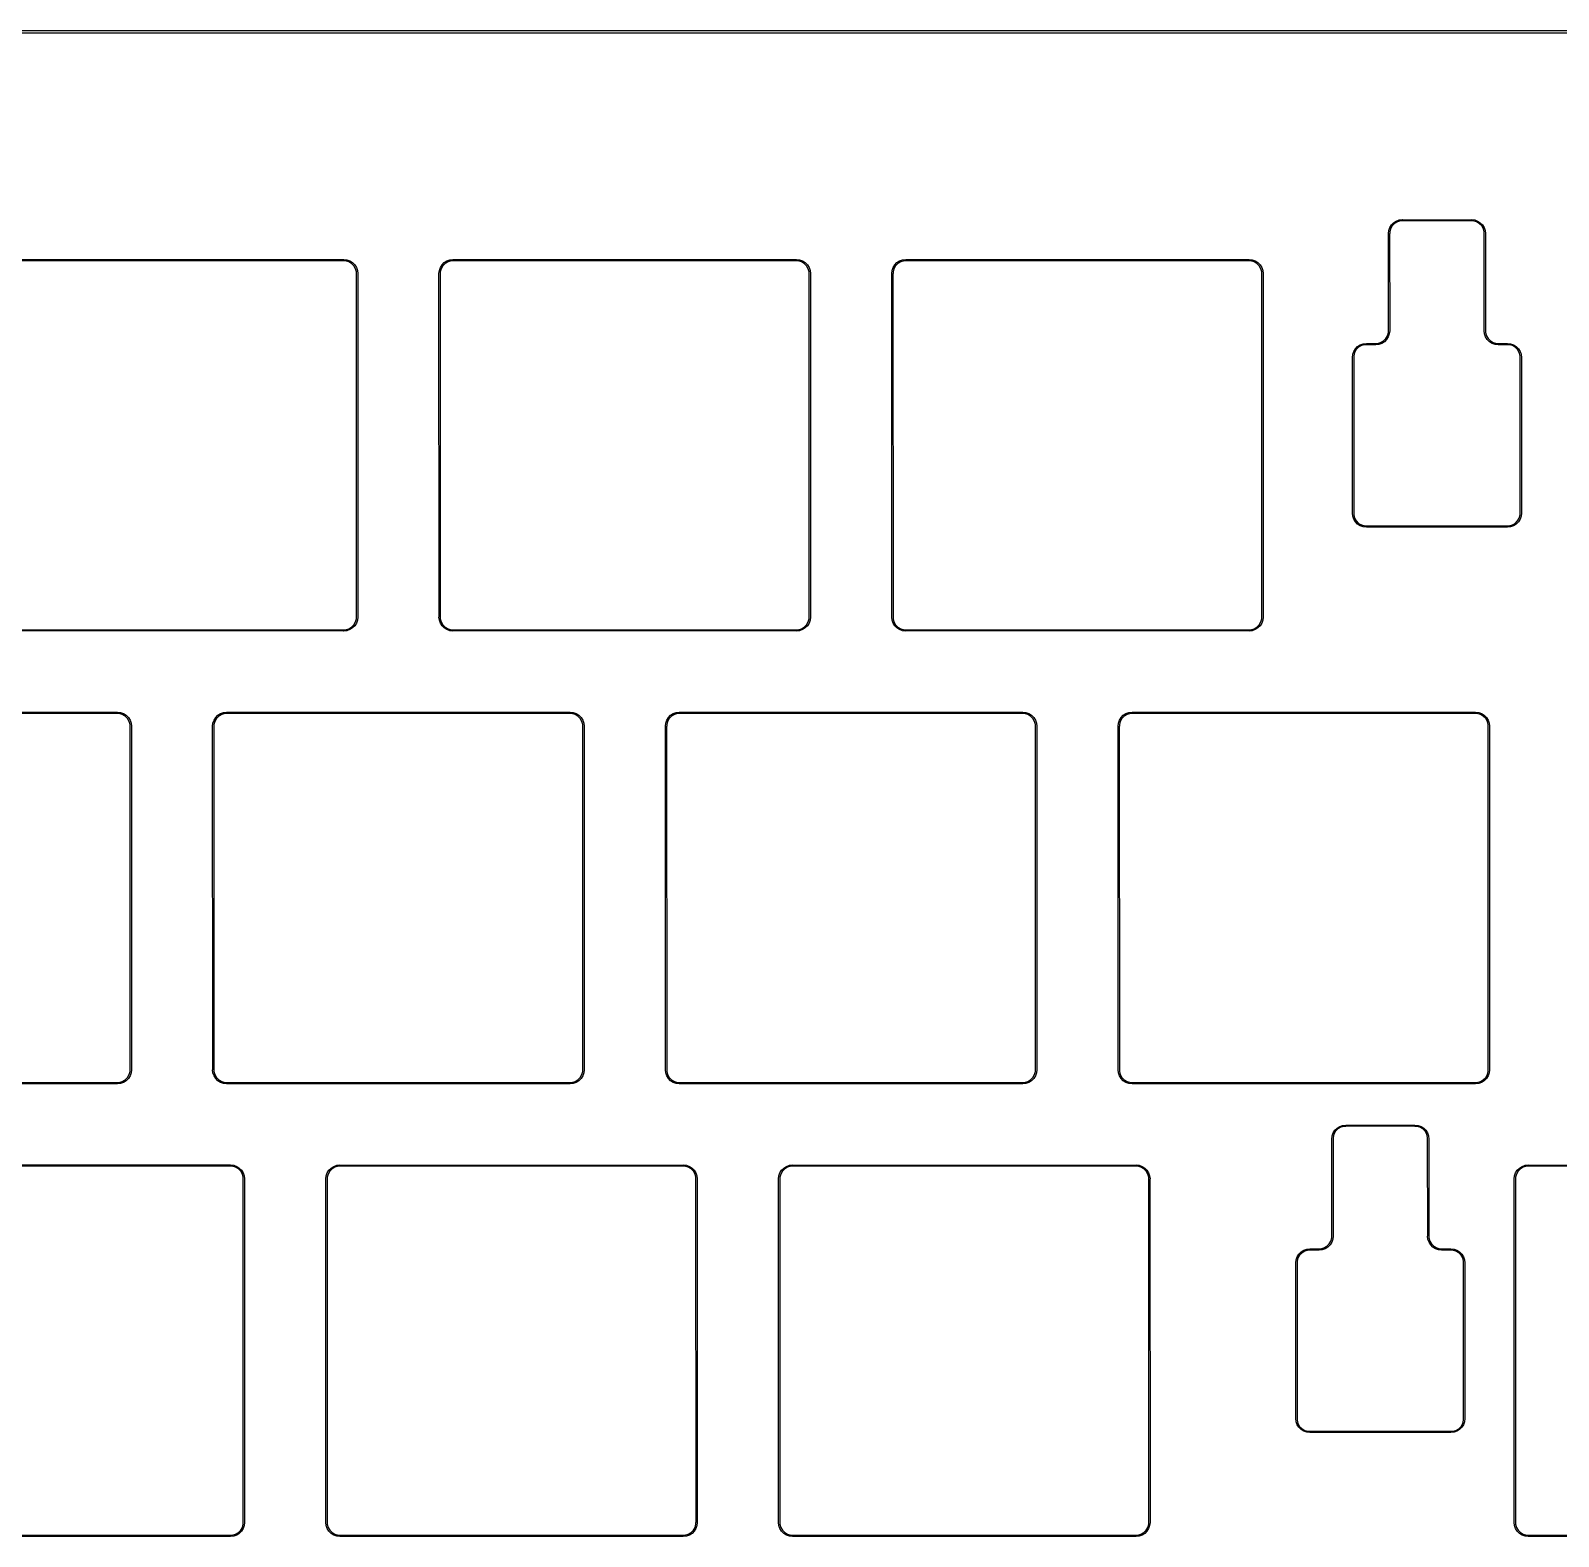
# Model space of a CAD drawing. Extents: x 458 to 823, y -223 to -121.
# Drawn here: x 684.2 to 741.6, y -180.5 to -123.9 of the extents above; entities that cross this region are included whole.
import ezdxf

# ---------------------------------------------------------------- set-up
doc = ezdxf.new("R2010")
doc.units = 0
doc.layers.add('BLACK', color=7, linetype='CONTINUOUS')

msp = doc.modelspace()

# ---------------------------------------------------------------- linework, layer by layer
at = {"layer": 'BLACK', "linetype": 'CONTINUOUS'}
for p, q in [((510.019131, -123.953805), (823, -123.95)), ((822.950001, -124.046194), (510.046196, -124.049999)), ((735.213163, -131.458177), (735.251991, -131.347211)), ((735.251991, -131.347211), (735.314538, -131.247668)), ((735.344905, -131.283343), (735.28237, -131.391657)), ((735.314538, -131.247668), (735.397668, -131.164538)), ((735.433343, -131.194905), (735.344905, -131.283343)), ((735.397668, -131.164538), (735.497211, -131.101991)), ((735.541657, -131.13237), (735.433343, -131.194905)), ((735.497211, -131.101991), (735.608177, -131.063163)), ((735.662465, -131.1), (735.541657, -131.13237)), ((735.608177, -131.063163), (735.725, -131.05)), ((735.725, -131.1), (735.662465, -131.1)), ((735.725, -131.05), (735.730821, -131.051891)), ((738.319178, -131.098108), (735.725, -131.1)), ((735.730821, -131.051891), (738.325, -131.05)), ((738.325, -131.1), (738.319178, -131.098108)), ((738.325, -131.05), (738.441823, -131.063163)), ((738.387535, -131.1), (738.325, -131.1)), ((738.508343, -131.13237), (738.387535, -131.1)), ((738.441823, -131.063163), (738.552789, -131.101991)), ((738.616657, -131.194905), (738.508343, -131.13237)), ((738.552789, -131.101991), (738.652332, -131.164538)), ((738.705095, -131.283343), (738.616657, -131.194905)), ((738.652332, -131.164538), (738.735462, -131.247668)), ((738.76763, -131.391657), (738.705095, -131.283343)), ((738.735462, -131.247668), (738.798009, -131.347211)), ((738.798009, -131.347211), (738.836837, -131.458177)), ((735.2, -131.575), (735.213163, -131.458177)), ((735.201894, -135.219168), (735.2, -131.575)), ((735.25, -131.575), (735.248105, -131.580831)), ((735.248105, -131.580831), (735.25, -135.225)), ((735.28237, -131.391657), (735.25, -131.512465)), ((735.25, -131.512465), (735.25, -131.575)), ((738.8, -131.512465), (738.76763, -131.391657)), ((738.8, -131.575), (738.8, -131.512465)), ((738.801894, -135.219168), (738.8, -131.575)), ((738.836837, -131.458177), (738.85, -131.575)), ((738.85, -131.575), (738.848105, -131.580831)), ((738.848105, -131.580831), (738.85, -135.225)), ((695.96915, -132.598099), (683.075, -132.6)), ((683.080849, -132.5519), (695.975, -132.55)), ((695.975, -132.6), (695.96915, -132.598099)), ((695.975, -132.55), (696.091823, -132.563163)), ((696.037535, -132.6), (695.975, -132.6)), ((696.158343, -132.63237), (696.037535, -132.6)), ((696.091823, -132.563163), (696.202789, -132.601991)), ((696.266657, -132.694905), (696.158343, -132.63237)), ((696.202789, -132.601991), (696.302332, -132.664538)), ((696.355095, -132.783343), (696.266657, -132.694905)), ((696.302332, -132.664538), (696.385462, -132.747668)), ((696.41763, -132.891657), (696.355095, -132.783343)), ((696.385462, -132.747668), (696.448009, -132.847211)), ((696.45, -133.012465), (696.41763, -132.891657)), ((696.448009, -132.847211), (696.486837, -132.958177)), ((696.45, -133.075), (696.45, -133.012465)), ((696.4519, -145.96915), (696.45, -133.075)), ((696.486837, -132.958177), (696.5, -133.075)), ((696.5, -133.075), (696.498099, -133.080849)), ((696.498099, -133.080849), (696.5, -145.975)), ((699.55, -133.075), (699.563163, -132.958177)), ((699.5519, -145.96915), (699.55, -133.075)), ((699.563163, -132.958177), (699.601991, -132.847211)), ((699.6, -133.075), (699.598099, -133.080849)), ((699.598099, -133.080849), (699.6, -145.975)), ((699.63237, -132.891657), (699.6, -133.012465)), ((699.6, -133.012465), (699.6, -133.075)), ((699.601991, -132.847211), (699.664538, -132.747668)), ((699.694905, -132.783343), (699.63237, -132.891657)), ((699.664538, -132.747668), (699.747668, -132.664538)), ((699.783343, -132.694905), (699.694905, -132.783343)), ((699.747668, -132.664538), (699.847211, -132.601991)), ((699.891657, -132.63237), (699.783343, -132.694905)), ((699.847211, -132.601991), (699.958177, -132.563163)), ((700.012465, -132.6), (699.891657, -132.63237)), ((699.958177, -132.563163), (700.075, -132.55)), ((700.075, -132.6), (700.012465, -132.6)), ((700.075, -132.55), (700.080849, -132.5519)), ((712.96915, -132.598099), (700.075, -132.6)), ((700.080849, -132.5519), (712.975, -132.55)), ((712.975, -132.6), (712.96915, -132.598099)), ((712.975, -132.55), (713.091823, -132.563163)), ((713.037535, -132.6), (712.975, -132.6)), ((713.158343, -132.63237), (713.037535, -132.6)), ((713.091823, -132.563163), (713.202789, -132.601991)), ((713.266657, -132.694905), (713.158343, -132.63237)), ((713.202789, -132.601991), (713.302332, -132.664538)), ((713.355095, -132.783343), (713.266657, -132.694905)), ((713.302332, -132.664538), (713.385462, -132.747668)), ((713.41763, -132.891657), (713.355095, -132.783343)), ((713.385462, -132.747668), (713.448009, -132.847211)), ((713.45, -133.012465), (713.41763, -132.891657)), ((713.448009, -132.847211), (713.486837, -132.958177)), ((713.45, -133.075), (713.45, -133.012465)), ((713.4519, -145.96915), (713.45, -133.075)), ((713.486837, -132.958177), (713.5, -133.075)), ((713.5, -133.075), (713.498099, -133.080849)), ((713.498099, -133.080849), (713.5, -145.975)), ((716.55, -133.075), (716.563163, -132.958177)), ((716.5519, -145.96915), (716.55, -133.075)), ((716.563163, -132.958177), (716.601991, -132.847211)), ((716.6, -133.075), (716.598099, -133.080849)), ((716.598099, -133.080849), (716.6, -145.975)), ((716.63237, -132.891657), (716.6, -133.012465)), ((716.6, -133.012465), (716.6, -133.075)), ((716.601991, -132.847211), (716.664538, -132.747668)), ((716.694905, -132.783343), (716.63237, -132.891657)), ((716.664538, -132.747668), (716.747668, -132.664538)), ((716.783343, -132.694905), (716.694905, -132.783343)), ((716.747668, -132.664538), (716.847211, -132.601991)), ((716.891657, -132.63237), (716.783343, -132.694905)), ((716.847211, -132.601991), (716.958177, -132.563163)), ((717.012465, -132.6), (716.891657, -132.63237)), ((716.958177, -132.563163), (717.075, -132.55)), ((717.075, -132.6), (717.012465, -132.6)), ((717.075, -132.55), (717.080849, -132.5519)), ((729.96915, -132.598099), (717.075, -132.6)), ((717.080849, -132.5519), (729.975, -132.55)), ((729.975, -132.6), (729.96915, -132.598099)), ((729.975, -132.55), (730.091823, -132.563163)), ((730.037535, -132.6), (729.975, -132.6)), ((730.158343, -132.63237), (730.037535, -132.6)), ((730.091823, -132.563163), (730.202789, -132.601991)), ((730.266657, -132.694905), (730.158343, -132.63237)), ((730.202789, -132.601991), (730.302332, -132.664538)), ((730.355095, -132.783343), (730.266657, -132.694905)), ((730.302332, -132.664538), (730.385462, -132.747668)), ((730.41763, -132.891657), (730.355095, -132.783343)), ((730.385462, -132.747668), (730.448009, -132.847211)), ((730.45, -133.012465), (730.41763, -132.891657)), ((730.448009, -132.847211), (730.486837, -132.958177)), ((730.45, -133.075), (730.45, -133.012465)), ((730.4519, -145.96915), (730.45, -133.075)), ((730.486837, -132.958177), (730.5, -133.075)), ((730.5, -133.075), (730.498099, -133.080849)), ((730.498099, -133.080849), (730.5, -145.975)), ((735.16763, -135.408343), (735.2, -135.287535)), ((735.236837, -135.341823), (735.198009, -135.452789)), ((735.2, -135.225), (735.201894, -135.219168)), ((735.2, -135.287535), (735.2, -135.225)), ((735.25, -135.225), (735.236837, -135.341823)), ((738.8, -135.225), (738.801894, -135.219168)), ((738.813163, -135.341823), (738.8, -135.225)), ((738.851991, -135.452789), (738.813163, -135.341823)), ((738.85, -135.225), (738.85, -135.287535)), ((738.85, -135.287535), (738.88237, -135.408343)), ((733.901991, -135.997211), (733.964538, -135.897668)), ((733.994905, -135.933343), (733.93237, -136.041657)), ((733.964538, -135.897668), (734.047668, -135.814538)), ((734.083343, -135.844905), (733.994905, -135.933343)), ((734.047668, -135.814538), (734.147211, -135.751991)), ((734.191657, -135.78237), (734.083343, -135.844905)), ((734.147211, -135.751991), (734.258177, -135.713163)), ((734.312465, -135.75), (734.191657, -135.78237)), ((734.258177, -135.713163), (734.375, -135.7)), ((734.375, -135.75), (734.312465, -135.75)), ((734.375, -135.7), (734.380609, -135.701822)), ((734.71939, -135.748177), (734.375, -135.75)), ((734.380609, -135.701822), (734.725, -135.7)), ((734.725, -135.75), (734.71939, -135.748177)), ((734.725, -135.7), (734.787535, -135.7)), ((734.841823, -135.736837), (734.725, -135.75)), ((734.787535, -135.7), (734.908343, -135.66763)), ((734.952789, -135.698009), (734.841823, -135.736837)), ((734.908343, -135.66763), (735.016657, -135.605095)), ((735.052332, -135.635462), (734.952789, -135.698009)), ((735.016657, -135.605095), (735.105095, -135.516657)), ((735.135462, -135.552332), (735.052332, -135.635462)), ((735.105095, -135.516657), (735.16763, -135.408343)), ((735.198009, -135.452789), (735.135462, -135.552332)), ((738.914538, -135.552332), (738.851991, -135.452789)), ((738.88237, -135.408343), (738.944905, -135.516657)), ((738.997668, -135.635462), (738.914538, -135.552332)), ((738.944905, -135.516657), (739.033343, -135.605095)), ((739.097211, -135.698009), (738.997668, -135.635462)), ((739.033343, -135.605095), (739.141657, -135.66763)), ((739.208177, -135.736837), (739.097211, -135.698009)), ((739.141657, -135.66763), (739.262465, -135.7)), ((739.325, -135.75), (739.208177, -135.736837)), ((739.262465, -135.7), (739.325, -135.7)), ((739.325, -135.7), (739.330609, -135.701822)), ((739.66939, -135.748177), (739.325, -135.75)), ((739.330609, -135.701822), (739.675, -135.7)), ((739.675, -135.75), (739.66939, -135.748177)), ((739.675, -135.7), (739.791823, -135.713163)), ((739.737535, -135.75), (739.675, -135.75)), ((739.858343, -135.78237), (739.737535, -135.75)), ((739.791823, -135.713163), (739.902789, -135.751991)), ((739.966657, -135.844905), (739.858343, -135.78237)), ((739.902789, -135.751991), (740.002332, -135.814538)), ((740.055095, -135.933343), (739.966657, -135.844905)), ((740.002332, -135.814538), (740.085462, -135.897668)), ((740.11763, -136.041657), (740.055095, -135.933343)), ((740.085462, -135.897668), (740.148009, -135.997211)), ((733.85, -136.225), (733.863163, -136.108177)), ((733.851897, -142.069158), (733.85, -136.225)), ((733.863163, -136.108177), (733.901991, -135.997211)), ((733.9, -136.225), (733.898102, -136.230841)), ((733.898102, -136.230841), (733.9, -142.075)), ((733.93237, -136.041657), (733.9, -136.162465)), ((733.9, -136.162465), (733.9, -136.225)), ((740.15, -136.162465), (740.11763, -136.041657)), ((740.148009, -135.997211), (740.186837, -136.108177)), ((740.15, -136.225), (740.15, -136.162465)), ((740.151897, -142.069158), (740.15, -136.225)), ((740.186837, -136.108177), (740.2, -136.225)), ((740.2, -136.225), (740.198102, -136.230841)), ((740.198102, -136.230841), (740.2, -142.075)), ((733.85, -142.075), (733.851897, -142.069158)), ((733.863163, -142.191823), (733.85, -142.075)), ((733.901991, -142.302789), (733.863163, -142.191823)), ((733.9, -142.075), (733.9, -142.137535)), ((733.9, -142.137535), (733.93237, -142.258343)), ((733.93237, -142.258343), (733.994905, -142.366657)), ((740.055095, -142.366657), (740.11763, -142.258343)), ((740.11763, -142.258343), (740.15, -142.137535)), ((740.186837, -142.191823), (740.148009, -142.302789)), ((740.15, -142.075), (740.151897, -142.069158)), ((740.15, -142.137535), (740.15, -142.075)), ((740.2, -142.075), (740.186837, -142.191823)), ((733.964538, -142.402332), (733.901991, -142.302789)), ((734.047668, -142.485462), (733.964538, -142.402332)), ((733.994905, -142.366657), (734.083343, -142.455095)), ((734.147211, -142.548009), (734.047668, -142.485462)), ((734.083343, -142.455095), (734.191657, -142.51763)), ((734.258177, -142.586837), (734.147211, -142.548009)), ((734.191657, -142.51763), (734.312465, -142.55)), ((734.375, -142.6), (734.258177, -142.586837)), ((734.312465, -142.55), (734.375, -142.55)), ((734.375, -142.55), (734.380839, -142.551897)), ((739.66916, -142.598102), (734.375, -142.6)), ((734.380839, -142.551897), (739.675, -142.55)), ((739.675, -142.6), (739.66916, -142.598102)), ((739.675, -142.55), (739.737535, -142.55)), ((739.791823, -142.586837), (739.675, -142.6)), ((739.737535, -142.55), (739.858343, -142.51763)), ((739.902789, -142.548009), (739.791823, -142.586837)), ((739.858343, -142.51763), (739.966657, -142.455095)), ((740.002332, -142.485462), (739.902789, -142.548009)), ((739.966657, -142.455095), (740.055095, -142.366657)), ((740.085462, -142.402332), (740.002332, -142.485462)), ((740.148009, -142.302789), (740.085462, -142.402332)), ((696.266657, -146.355095), (696.355095, -146.266657)), ((696.385462, -146.302332), (696.302332, -146.385462)), ((696.355095, -146.266657), (696.41763, -146.158343)), ((696.448009, -146.202789), (696.385462, -146.302332)), ((696.41763, -146.158343), (696.45, -146.037535)), ((696.486837, -146.091823), (696.448009, -146.202789)), ((696.45, -145.975), (696.4519, -145.96915)), ((696.45, -146.037535), (696.45, -145.975)), ((696.5, -145.975), (696.486837, -146.091823)), ((699.55, -145.975), (699.5519, -145.96915)), ((699.563163, -146.091823), (699.55, -145.975)), ((699.601991, -146.202789), (699.563163, -146.091823)), ((699.6, -145.975), (699.6, -146.037535)), ((699.6, -146.037535), (699.63237, -146.158343)), ((699.664538, -146.302332), (699.601991, -146.202789)), ((699.63237, -146.158343), (699.694905, -146.266657)), ((699.747668, -146.385462), (699.664538, -146.302332)), ((699.694905, -146.266657), (699.783343, -146.355095)), ((713.266657, -146.355095), (713.355095, -146.266657)), ((713.385462, -146.302332), (713.302332, -146.385462)), ((713.355095, -146.266657), (713.41763, -146.158343)), ((713.448009, -146.202789), (713.385462, -146.302332)), ((713.41763, -146.158343), (713.45, -146.037535)), ((713.486837, -146.091823), (713.448009, -146.202789)), ((713.45, -145.975), (713.4519, -145.96915)), ((713.45, -146.037535), (713.45, -145.975)), ((713.5, -145.975), (713.486837, -146.091823)), ((716.55, -145.975), (716.5519, -145.96915)), ((716.563163, -146.091823), (716.55, -145.975)), ((716.601991, -146.202789), (716.563163, -146.091823)), ((716.6, -145.975), (716.6, -146.037535)), ((716.6, -146.037535), (716.63237, -146.158343)), ((716.664538, -146.302332), (716.601991, -146.202789)), ((716.63237, -146.158343), (716.694905, -146.266657)), ((716.747668, -146.385462), (716.664538, -146.302332)), ((716.694905, -146.266657), (716.783343, -146.355095)), ((730.266657, -146.355095), (730.355095, -146.266657)), ((730.385462, -146.302332), (730.302332, -146.385462)), ((730.355095, -146.266657), (730.41763, -146.158343)), ((730.448009, -146.202789), (730.385462, -146.302332)), ((730.41763, -146.158343), (730.45, -146.037535)), ((730.486837, -146.091823), (730.448009, -146.202789)), ((730.45, -145.975), (730.4519, -145.96915)), ((730.45, -146.037535), (730.45, -145.975)), ((730.5, -145.975), (730.486837, -146.091823)), ((695.96915, -146.498099), (683.075, -146.5)), ((683.080849, -146.4519), (695.975, -146.45)), ((695.975, -146.5), (695.96915, -146.498099)), ((695.975, -146.45), (696.037535, -146.45)), ((696.091823, -146.486837), (695.975, -146.5)), ((696.037535, -146.45), (696.158343, -146.41763)), ((696.202789, -146.448009), (696.091823, -146.486837)), ((696.158343, -146.41763), (696.266657, -146.355095)), ((696.302332, -146.385462), (696.202789, -146.448009)), ((699.847211, -146.448009), (699.747668, -146.385462)), ((699.783343, -146.355095), (699.891657, -146.41763)), ((699.958177, -146.486837), (699.847211, -146.448009)), ((699.891657, -146.41763), (700.012465, -146.45)), ((700.075, -146.5), (699.958177, -146.486837)), ((700.012465, -146.45), (700.075, -146.45)), ((700.075, -146.45), (700.080849, -146.4519)), ((712.96915, -146.498099), (700.075, -146.5)), ((700.080849, -146.4519), (712.975, -146.45)), ((712.975, -146.5), (712.96915, -146.498099)), ((712.975, -146.45), (713.037535, -146.45)), ((713.091823, -146.486837), (712.975, -146.5)), ((713.037535, -146.45), (713.158343, -146.41763)), ((713.202789, -146.448009), (713.091823, -146.486837)), ((713.158343, -146.41763), (713.266657, -146.355095)), ((713.302332, -146.385462), (713.202789, -146.448009)), ((716.847211, -146.448009), (716.747668, -146.385462)), ((716.783343, -146.355095), (716.891657, -146.41763)), ((716.958177, -146.486837), (716.847211, -146.448009)), ((716.891657, -146.41763), (717.012465, -146.45)), ((717.075, -146.5), (716.958177, -146.486837)), ((717.012465, -146.45), (717.075, -146.45)), ((717.075, -146.45), (717.080849, -146.4519)), ((729.96915, -146.498099), (717.075, -146.5)), ((717.080849, -146.4519), (729.975, -146.45)), ((729.975, -146.5), (729.96915, -146.498099)), ((729.975, -146.45), (730.037535, -146.45)), ((730.091823, -146.486837), (729.975, -146.5)), ((730.037535, -146.45), (730.158343, -146.41763)), ((730.202789, -146.448009), (730.091823, -146.486837)), ((730.158343, -146.41763), (730.266657, -146.355095)), ((730.302332, -146.385462), (730.202789, -146.448009)), ((687.46915, -149.598099), (674.575, -149.6)), ((674.580849, -149.5519), (687.475, -149.55)), ((687.475, -149.6), (687.46915, -149.598099)), ((687.475, -149.55), (687.591823, -149.563163)), ((687.537535, -149.6), (687.475, -149.6)), ((687.658343, -149.63237), (687.537535, -149.6)), ((687.591823, -149.563163), (687.702789, -149.601991)), ((687.766657, -149.694905), (687.658343, -149.63237)), ((687.702789, -149.601991), (687.802332, -149.664538)), ((687.855095, -149.783343), (687.766657, -149.694905)), ((687.802332, -149.664538), (687.885462, -149.747668)), ((687.885462, -149.747668), (687.948009, -149.847211)), ((691.101991, -149.847211), (691.164538, -149.747668)), ((691.164538, -149.747668), (691.247668, -149.664538)), ((691.283343, -149.694905), (691.194905, -149.783343)), ((691.247668, -149.664538), (691.347211, -149.601991)), ((691.391657, -149.63237), (691.283343, -149.694905)), ((691.347211, -149.601991), (691.458177, -149.563163)), ((691.512465, -149.6), (691.391657, -149.63237)), ((691.458177, -149.563163), (691.575, -149.55)), ((691.575, -149.6), (691.512465, -149.6)), ((691.575, -149.55), (691.580849, -149.5519)), ((704.46915, -149.598099), (691.575, -149.6)), ((691.580849, -149.5519), (704.475, -149.55)), ((704.475, -149.6), (704.46915, -149.598099)), ((704.475, -149.55), (704.591823, -149.563163)), ((704.537535, -149.6), (704.475, -149.6)), ((704.658343, -149.63237), (704.537535, -149.6)), ((704.591823, -149.563163), (704.702789, -149.601991)), ((704.766657, -149.694905), (704.658343, -149.63237)), ((704.702789, -149.601991), (704.802332, -149.664538)), ((704.855095, -149.783343), (704.766657, -149.694905)), ((704.802332, -149.664538), (704.885462, -149.747668)), ((704.885462, -149.747668), (704.948009, -149.847211)), ((708.101991, -149.847211), (708.164538, -149.747668)), ((708.164538, -149.747668), (708.247668, -149.664538)), ((708.283343, -149.694905), (708.194905, -149.783343)), ((708.247668, -149.664538), (708.347211, -149.601991)), ((708.391657, -149.63237), (708.283343, -149.694905)), ((708.347211, -149.601991), (708.458177, -149.563163)), ((708.512465, -149.6), (708.391657, -149.63237)), ((708.458177, -149.563163), (708.575, -149.55)), ((708.575, -149.6), (708.512465, -149.6)), ((708.575, -149.55), (708.580849, -149.5519)), ((721.46915, -149.598099), (708.575, -149.6)), ((708.580849, -149.5519), (721.475, -149.55)), ((721.475, -149.6), (721.46915, -149.598099)), ((721.475, -149.55), (721.591823, -149.563163)), ((721.537535, -149.6), (721.475, -149.6)), ((721.658343, -149.63237), (721.537535, -149.6)), ((721.591823, -149.563163), (721.702789, -149.601991)), ((721.766657, -149.694905), (721.658343, -149.63237)), ((721.702789, -149.601991), (721.802332, -149.664538)), ((721.855095, -149.783343), (721.766657, -149.694905)), ((721.802332, -149.664538), (721.885462, -149.747668)), ((721.885462, -149.747668), (721.948009, -149.847211)), ((725.101991, -149.847211), (725.164538, -149.747668)), ((725.164538, -149.747668), (725.247668, -149.664538)), ((725.283343, -149.694905), (725.194905, -149.783343)), ((725.247668, -149.664538), (725.347211, -149.601991)), ((725.391657, -149.63237), (725.283343, -149.694905)), ((725.347211, -149.601991), (725.458177, -149.563163)), ((725.512465, -149.6), (725.391657, -149.63237)), ((725.458177, -149.563163), (725.575, -149.55)), ((725.575, -149.6), (725.512465, -149.6)), ((725.575, -149.55), (725.580849, -149.5519)), ((738.46915, -149.598099), (725.575, -149.6)), ((725.580849, -149.5519), (738.475, -149.55)), ((738.475, -149.6), (738.46915, -149.598099)), ((738.475, -149.55), (738.591823, -149.563163)), ((738.537535, -149.6), (738.475, -149.6)), ((738.658343, -149.63237), (738.537535, -149.6)), ((738.591823, -149.563163), (738.702789, -149.601991)), ((738.766657, -149.694905), (738.658343, -149.63237)), ((738.702789, -149.601991), (738.802332, -149.664538)), ((738.855095, -149.783343), (738.766657, -149.694905)), ((738.802332, -149.664538), (738.885462, -149.747668)), ((738.885462, -149.747668), (738.948009, -149.847211)), ((687.91763, -149.891657), (687.855095, -149.783343)), ((687.95, -150.012465), (687.91763, -149.891657)), ((687.948009, -149.847211), (687.986837, -149.958177)), ((687.95, -150.075), (687.95, -150.012465)), ((687.9519, -162.96915), (687.95, -150.075)), ((687.986837, -149.958177), (688, -150.075)), ((688, -150.075), (687.998099, -150.080849)), ((687.998099, -150.080849), (688, -162.975)), ((691.05, -150.075), (691.063163, -149.958177)), ((691.0519, -162.96915), (691.05, -150.075)), ((691.063163, -149.958177), (691.101991, -149.847211)), ((691.1, -150.075), (691.098099, -150.080849)), ((691.098099, -150.080849), (691.1, -162.975)), ((691.13237, -149.891657), (691.1, -150.012465)), ((691.1, -150.012465), (691.1, -150.075)), ((691.194905, -149.783343), (691.13237, -149.891657)), ((704.91763, -149.891657), (704.855095, -149.783343)), ((704.95, -150.012465), (704.91763, -149.891657)), ((704.948009, -149.847211), (704.986837, -149.958177)), ((704.95, -150.075), (704.95, -150.012465)), ((704.9519, -162.96915), (704.95, -150.075)), ((704.986837, -149.958177), (705, -150.075)), ((705, -150.075), (704.998099, -150.080849)), ((704.998099, -150.080849), (705, -162.975)), ((708.05, -150.075), (708.063163, -149.958177)), ((708.0519, -162.96915), (708.05, -150.075)), ((708.063163, -149.958177), (708.101991, -149.847211)), ((708.1, -150.075), (708.098099, -150.080849)), ((708.098099, -150.080849), (708.1, -162.975)), ((708.13237, -149.891657), (708.1, -150.012465)), ((708.1, -150.012465), (708.1, -150.075)), ((708.194905, -149.783343), (708.13237, -149.891657)), ((721.91763, -149.891657), (721.855095, -149.783343)), ((721.95, -150.012465), (721.91763, -149.891657)), ((721.948009, -149.847211), (721.986837, -149.958177)), ((721.95, -150.075), (721.95, -150.012465)), ((721.9519, -162.96915), (721.95, -150.075)), ((721.986837, -149.958177), (722, -150.075)), ((722, -150.075), (721.998099, -150.080849)), ((721.998099, -150.080849), (722, -162.975)), ((725.05, -150.075), (725.063163, -149.958177)), ((725.0519, -162.96915), (725.05, -150.075)), ((725.063163, -149.958177), (725.101991, -149.847211)), ((725.1, -150.075), (725.098099, -150.080849)), ((725.098099, -150.080849), (725.1, -162.975)), ((725.13237, -149.891657), (725.1, -150.012465)), ((725.1, -150.012465), (725.1, -150.075)), ((725.194905, -149.783343), (725.13237, -149.891657)), ((738.91763, -149.891657), (738.855095, -149.783343)), ((738.95, -150.012465), (738.91763, -149.891657)), ((738.948009, -149.847211), (738.986837, -149.958177)), ((738.95, -150.075), (738.95, -150.012465)), ((738.9519, -162.96915), (738.95, -150.075)), ((738.986837, -149.958177), (739, -150.075)), ((739, -150.075), (738.998099, -150.080849)), ((738.998099, -150.080849), (739, -162.975)), ((687.46915, -163.498099), (674.575, -163.5)), ((674.580849, -163.4519), (687.475, -163.45)), ((687.475, -163.5), (687.46915, -163.498099)), ((687.475, -163.45), (687.537535, -163.45)), ((687.591823, -163.486837), (687.475, -163.5)), ((687.537535, -163.45), (687.658343, -163.41763)), ((687.702789, -163.448009), (687.591823, -163.486837)), ((687.658343, -163.41763), (687.766657, -163.355095)), ((687.802332, -163.385462), (687.702789, -163.448009)), ((687.766657, -163.355095), (687.855095, -163.266657)), ((687.885462, -163.302332), (687.802332, -163.385462)), ((687.855095, -163.266657), (687.91763, -163.158343)), ((687.948009, -163.202789), (687.885462, -163.302332)), ((687.91763, -163.158343), (687.95, -163.037535)), ((687.986837, -163.091823), (687.948009, -163.202789)), ((687.95, -162.975), (687.9519, -162.96915)), ((687.95, -163.037535), (687.95, -162.975)), ((688, -162.975), (687.986837, -163.091823)), ((691.05, -162.975), (691.0519, -162.96915)), ((691.063163, -163.091823), (691.05, -162.975)), ((691.101991, -163.202789), (691.063163, -163.091823)), ((691.1, -162.975), (691.1, -163.037535)), ((691.1, -163.037535), (691.13237, -163.158343)), ((691.164538, -163.302332), (691.101991, -163.202789)), ((691.13237, -163.158343), (691.194905, -163.266657)), ((691.247668, -163.385462), (691.164538, -163.302332)), ((691.194905, -163.266657), (691.283343, -163.355095)), ((691.347211, -163.448009), (691.247668, -163.385462)), ((691.283343, -163.355095), (691.391657, -163.41763)), ((691.458177, -163.486837), (691.347211, -163.448009)), ((691.391657, -163.41763), (691.512465, -163.45)), ((691.575, -163.5), (691.458177, -163.486837)), ((691.512465, -163.45), (691.575, -163.45)), ((691.575, -163.45), (691.580849, -163.4519)), ((704.46915, -163.498099), (691.575, -163.5)), ((691.580849, -163.4519), (704.475, -163.45)), ((704.475, -163.5), (704.46915, -163.498099)), ((704.475, -163.45), (704.537535, -163.45)), ((704.591823, -163.486837), (704.475, -163.5)), ((704.537535, -163.45), (704.658343, -163.41763)), ((704.702789, -163.448009), (704.591823, -163.486837)), ((704.658343, -163.41763), (704.766657, -163.355095)), ((704.802332, -163.385462), (704.702789, -163.448009)), ((704.766657, -163.355095), (704.855095, -163.266657)), ((704.885462, -163.302332), (704.802332, -163.385462)), ((704.855095, -163.266657), (704.91763, -163.158343)), ((704.948009, -163.202789), (704.885462, -163.302332)), ((704.91763, -163.158343), (704.95, -163.037535)), ((704.986837, -163.091823), (704.948009, -163.202789)), ((704.95, -162.975), (704.9519, -162.96915)), ((704.95, -163.037535), (704.95, -162.975)), ((705, -162.975), (704.986837, -163.091823)), ((708.05, -162.975), (708.0519, -162.96915)), ((708.063163, -163.091823), (708.05, -162.975)), ((708.101991, -163.202789), (708.063163, -163.091823)), ((708.1, -162.975), (708.1, -163.037535)), ((708.1, -163.037535), (708.13237, -163.158343)), ((708.164538, -163.302332), (708.101991, -163.202789)), ((708.13237, -163.158343), (708.194905, -163.266657)), ((708.247668, -163.385462), (708.164538, -163.302332)), ((708.194905, -163.266657), (708.283343, -163.355095)), ((708.347211, -163.448009), (708.247668, -163.385462)), ((708.283343, -163.355095), (708.391657, -163.41763)), ((708.458177, -163.486837), (708.347211, -163.448009)), ((708.391657, -163.41763), (708.512465, -163.45)), ((708.575, -163.5), (708.458177, -163.486837)), ((708.512465, -163.45), (708.575, -163.45)), ((708.575, -163.45), (708.580849, -163.4519)), ((721.46915, -163.498099), (708.575, -163.5)), ((708.580849, -163.4519), (721.475, -163.45)), ((721.475, -163.5), (721.46915, -163.498099)), ((721.475, -163.45), (721.537535, -163.45)), ((721.591823, -163.486837), (721.475, -163.5)), ((721.537535, -163.45), (721.658343, -163.41763)), ((721.702789, -163.448009), (721.591823, -163.486837)), ((721.658343, -163.41763), (721.766657, -163.355095)), ((721.802332, -163.385462), (721.702789, -163.448009)), ((721.766657, -163.355095), (721.855095, -163.266657)), ((721.885462, -163.302332), (721.802332, -163.385462)), ((721.855095, -163.266657), (721.91763, -163.158343)), ((721.948009, -163.202789), (721.885462, -163.302332)), ((721.91763, -163.158343), (721.95, -163.037535)), ((721.986837, -163.091823), (721.948009, -163.202789)), ((721.95, -162.975), (721.9519, -162.96915)), ((721.95, -163.037535), (721.95, -162.975)), ((722, -162.975), (721.986837, -163.091823)), ((725.05, -162.975), (725.0519, -162.96915)), ((725.063163, -163.091823), (725.05, -162.975)), ((725.101991, -163.202789), (725.063163, -163.091823)), ((725.1, -162.975), (725.1, -163.037535)), ((725.1, -163.037535), (725.13237, -163.158343)), ((725.164538, -163.302332), (725.101991, -163.202789)), ((725.13237, -163.158343), (725.194905, -163.266657)), ((725.247668, -163.385462), (725.164538, -163.302332)), ((725.194905, -163.266657), (725.283343, -163.355095)), ((725.347211, -163.448009), (725.247668, -163.385462)), ((725.283343, -163.355095), (725.391657, -163.41763)), ((725.458177, -163.486837), (725.347211, -163.448009)), ((725.391657, -163.41763), (725.512465, -163.45)), ((725.575, -163.5), (725.458177, -163.486837)), ((725.512465, -163.45), (725.575, -163.45)), ((725.575, -163.45), (725.580849, -163.4519)), ((738.46915, -163.498099), (725.575, -163.5)), ((725.580849, -163.4519), (738.475, -163.45)), ((738.475, -163.5), (738.46915, -163.498099)), ((738.475, -163.45), (738.537535, -163.45)), ((738.591823, -163.486837), (738.475, -163.5)), ((738.537535, -163.45), (738.658343, -163.41763)), ((738.702789, -163.448009), (738.591823, -163.486837)), ((738.658343, -163.41763), (738.766657, -163.355095)), ((738.802332, -163.385462), (738.702789, -163.448009)), ((738.766657, -163.355095), (738.855095, -163.266657)), ((738.885462, -163.302332), (738.802332, -163.385462)), ((738.855095, -163.266657), (738.91763, -163.158343)), ((738.948009, -163.202789), (738.885462, -163.302332)), ((738.91763, -163.158343), (738.95, -163.037535)), ((738.986837, -163.091823), (738.948009, -163.202789)), ((738.95, -162.975), (738.9519, -162.96915)), ((738.95, -163.037535), (738.95, -162.975)), ((739, -162.975), (738.986837, -163.091823)), ((733.189538, -165.247668), (733.272668, -165.164538)), ((733.308343, -165.194905), (733.219905, -165.283343)), ((733.272668, -165.164538), (733.372211, -165.101991)), ((733.416657, -165.13237), (733.308343, -165.194905)), ((733.372211, -165.101991), (733.483177, -165.063163)), ((733.537465, -165.1), (733.416657, -165.13237)), ((733.483177, -165.063163), (733.6, -165.05)), ((733.6, -165.1), (733.537465, -165.1)), ((733.6, -165.05), (733.605821, -165.051891)), ((736.194178, -165.098108), (733.6, -165.1)), ((733.605821, -165.051891), (736.2, -165.05)), ((736.2, -165.1), (736.194178, -165.098108)), ((736.2, -165.05), (736.316823, -165.063163)), ((736.262535, -165.1), (736.2, -165.1)), ((736.383343, -165.13237), (736.262535, -165.1)), ((736.316823, -165.063163), (736.427789, -165.101991)), ((736.491657, -165.194905), (736.383343, -165.13237)), ((736.427789, -165.101991), (736.527332, -165.164538)), ((736.580095, -165.283343), (736.491657, -165.194905)), ((736.527332, -165.164538), (736.610462, -165.247668)), ((733.075, -165.575), (733.088163, -165.458177)), ((733.076894, -169.219168), (733.075, -165.575)), ((733.088163, -165.458177), (733.126991, -165.347211)), ((733.125, -165.575), (733.123105, -165.580831)), ((733.123105, -165.580831), (733.125, -169.225)), ((733.15737, -165.391657), (733.125, -165.512465)), ((733.125, -165.512465), (733.125, -165.575)), ((733.126991, -165.347211), (733.189538, -165.247668)), ((733.219905, -165.283343), (733.15737, -165.391657)), ((736.64263, -165.391657), (736.580095, -165.283343)), ((736.610462, -165.247668), (736.673009, -165.347211)), ((736.675, -165.512465), (736.64263, -165.391657)), ((736.673009, -165.347211), (736.711837, -165.458177)), ((736.675, -165.575), (736.675, -165.512465)), ((736.676894, -169.219168), (736.675, -165.575)), ((736.711837, -165.458177), (736.725, -165.575)), ((736.725, -165.575), (736.723105, -165.580831)), ((736.723105, -165.580831), (736.725, -169.225)), ((691.71915, -166.598099), (678.825, -166.6)), ((678.830849, -166.5519), (691.725, -166.55)), ((691.725, -166.6), (691.71915, -166.598099)), ((691.725, -166.55), (691.841823, -166.563163)), ((691.787535, -166.6), (691.725, -166.6)), ((691.908343, -166.63237), (691.787535, -166.6)), ((691.841823, -166.563163), (691.952789, -166.601991)), ((692.016657, -166.694905), (691.908343, -166.63237)), ((691.952789, -166.601991), (692.052332, -166.664538)), ((692.105095, -166.783343), (692.016657, -166.694905)), ((692.052332, -166.664538), (692.135462, -166.747668)), ((692.16763, -166.891657), (692.105095, -166.783343)), ((692.135462, -166.747668), (692.198009, -166.847211)), ((692.2, -167.012465), (692.16763, -166.891657)), ((692.198009, -166.847211), (692.236837, -166.958177)), ((692.236837, -166.958177), (692.25, -167.075)), ((695.3, -167.075), (695.313163, -166.958177)), ((695.313163, -166.958177), (695.351991, -166.847211)), ((695.38237, -166.891657), (695.35, -167.012465)), ((695.351991, -166.847211), (695.414538, -166.747668)), ((695.444905, -166.783343), (695.38237, -166.891657)), ((695.414538, -166.747668), (695.497668, -166.664538)), ((695.533343, -166.694905), (695.444905, -166.783343)), ((695.497668, -166.664538), (695.597211, -166.601991)), ((695.641657, -166.63237), (695.533343, -166.694905)), ((695.597211, -166.601991), (695.708177, -166.563163)), ((695.762465, -166.6), (695.641657, -166.63237)), ((695.708177, -166.563163), (695.825, -166.55)), ((695.825, -166.6), (695.762465, -166.6)), ((695.825, -166.55), (695.830849, -166.5519)), ((708.71915, -166.598099), (695.825, -166.6)), ((695.830849, -166.5519), (708.725, -166.55)), ((708.725, -166.6), (708.71915, -166.598099)), ((708.725, -166.55), (708.841823, -166.563163)), ((708.787535, -166.6), (708.725, -166.6)), ((708.908343, -166.63237), (708.787535, -166.6)), ((708.841823, -166.563163), (708.952789, -166.601991)), ((709.016657, -166.694905), (708.908343, -166.63237)), ((708.952789, -166.601991), (709.052332, -166.664538)), ((709.105095, -166.783343), (709.016657, -166.694905)), ((709.052332, -166.664538), (709.135462, -166.747668)), ((709.16763, -166.891657), (709.105095, -166.783343)), ((709.135462, -166.747668), (709.198009, -166.847211)), ((709.2, -167.012465), (709.16763, -166.891657)), ((709.198009, -166.847211), (709.236837, -166.958177)), ((709.236837, -166.958177), (709.25, -167.075)), ((712.3, -167.075), (712.313163, -166.958177)), ((712.313163, -166.958177), (712.351991, -166.847211)), ((712.38237, -166.891657), (712.35, -167.012465)), ((712.351991, -166.847211), (712.414538, -166.747668)), ((712.444905, -166.783343), (712.38237, -166.891657)), ((712.414538, -166.747668), (712.497668, -166.664538)), ((712.533343, -166.694905), (712.444905, -166.783343)), ((712.497668, -166.664538), (712.597211, -166.601991)), ((712.641657, -166.63237), (712.533343, -166.694905)), ((712.597211, -166.601991), (712.708177, -166.563163)), ((712.762465, -166.6), (712.641657, -166.63237)), ((712.708177, -166.563163), (712.825, -166.55)), ((712.825, -166.6), (712.762465, -166.6)), ((712.825, -166.55), (712.830849, -166.5519)), ((725.71915, -166.598099), (712.825, -166.6)), ((712.830849, -166.5519), (725.725, -166.55)), ((725.725, -166.6), (725.71915, -166.598099)), ((725.725, -166.55), (725.841823, -166.563163)), ((725.787535, -166.6), (725.725, -166.6)), ((725.908343, -166.63237), (725.787535, -166.6)), ((725.841823, -166.563163), (725.952789, -166.601991)), ((726.016657, -166.694905), (725.908343, -166.63237)), ((725.952789, -166.601991), (726.052332, -166.664538)), ((726.105095, -166.783343), (726.016657, -166.694905)), ((726.052332, -166.664538), (726.135462, -166.747668)), ((726.16763, -166.891657), (726.105095, -166.783343)), ((726.135462, -166.747668), (726.198009, -166.847211)), ((726.2, -167.012465), (726.16763, -166.891657)), ((726.198009, -166.847211), (726.236837, -166.958177)), ((726.236837, -166.958177), (726.25, -167.075)), ((739.925, -167.075), (739.938163, -166.958177)), ((739.938163, -166.958177), (739.976991, -166.847211)), ((740.00737, -166.891657), (739.975, -167.012465)), ((739.976991, -166.847211), (740.039538, -166.747668)), ((740.069905, -166.783343), (740.00737, -166.891657)), ((740.039538, -166.747668), (740.122668, -166.664538)), ((740.158343, -166.694905), (740.069905, -166.783343)), ((740.122668, -166.664538), (740.222211, -166.601991)), ((740.266657, -166.63237), (740.158343, -166.694905)), ((740.222211, -166.601991), (740.333177, -166.563163)), ((740.387465, -166.6), (740.266657, -166.63237)), ((740.333177, -166.563163), (740.45, -166.55)), ((740.45, -166.6), (740.387465, -166.6)), ((740.45, -166.55), (740.455849, -166.5519)), ((753.34415, -166.598099), (740.45, -166.6)), ((740.455849, -166.5519), (753.35, -166.55)), ((692.2, -167.075), (692.2, -167.012465)), ((692.2019, -179.96915), (692.2, -167.075)), ((692.25, -167.075), (692.248099, -167.080849)), ((692.248099, -167.080849), (692.25, -179.975)), ((695.3019, -179.96915), (695.3, -167.075)), ((695.35, -167.075), (695.348099, -167.080849)), ((695.348099, -167.080849), (695.35, -179.975)), ((695.35, -167.012465), (695.35, -167.075)), ((709.2, -167.075), (709.2, -167.012465)), ((709.2019, -179.96915), (709.2, -167.075)), ((709.25, -167.075), (709.248099, -167.080849)), ((709.248099, -167.080849), (709.25, -179.975)), ((712.3019, -179.96915), (712.3, -167.075)), ((712.35, -167.075), (712.348099, -167.080849)), ((712.348099, -167.080849), (712.35, -179.975)), ((712.35, -167.012465), (712.35, -167.075)), ((726.2, -167.075), (726.2, -167.012465)), ((726.2019, -179.96915), (726.2, -167.075)), ((726.25, -167.075), (726.248099, -167.080849)), ((726.248099, -167.080849), (726.25, -179.975)), ((739.9269, -179.96915), (739.925, -167.075)), ((739.975, -167.075), (739.973099, -167.080849)), ((739.973099, -167.080849), (739.975, -179.975)), ((739.975, -167.012465), (739.975, -167.075)), ((733.075, -169.225), (733.076894, -169.219168)), ((733.075, -169.287535), (733.075, -169.225)), ((733.125, -169.225), (733.111837, -169.341823)), ((736.675, -169.225), (736.676894, -169.219168)), ((736.688163, -169.341823), (736.675, -169.225)), ((736.725, -169.225), (736.725, -169.287535)), ((731.839538, -169.897668), (731.922668, -169.814538)), ((731.922668, -169.814538), (732.022211, -169.751991)), ((732.066657, -169.78237), (731.958343, -169.844905)), ((732.022211, -169.751991), (732.133177, -169.713163)), ((732.187465, -169.75), (732.066657, -169.78237)), ((732.133177, -169.713163), (732.25, -169.7)), ((732.25, -169.75), (732.187465, -169.75)), ((732.25, -169.7), (732.255609, -169.701822)), ((732.59439, -169.748177), (732.25, -169.75)), ((732.255609, -169.701822), (732.6, -169.7)), ((732.6, -169.75), (732.59439, -169.748177)), ((732.6, -169.7), (732.662535, -169.7)), ((732.716823, -169.736837), (732.6, -169.75)), ((732.662535, -169.7), (732.783343, -169.66763)), ((732.827789, -169.698009), (732.716823, -169.736837)), ((732.783343, -169.66763), (732.891657, -169.605095)), ((732.927332, -169.635462), (732.827789, -169.698009)), ((732.891657, -169.605095), (732.980095, -169.516657)), ((733.010462, -169.552332), (732.927332, -169.635462)), ((732.980095, -169.516657), (733.04263, -169.408343)), ((733.073009, -169.452789), (733.010462, -169.552332)), ((733.04263, -169.408343), (733.075, -169.287535)), ((733.111837, -169.341823), (733.073009, -169.452789)), ((736.726991, -169.452789), (736.688163, -169.341823)), ((736.725, -169.287535), (736.75737, -169.408343)), ((736.789538, -169.552332), (736.726991, -169.452789)), ((736.75737, -169.408343), (736.819905, -169.516657)), ((736.872668, -169.635462), (736.789538, -169.552332)), ((736.819905, -169.516657), (736.908343, -169.605095)), ((736.972211, -169.698009), (736.872668, -169.635462)), ((736.908343, -169.605095), (737.016657, -169.66763)), ((737.083177, -169.736837), (736.972211, -169.698009)), ((737.016657, -169.66763), (737.137465, -169.7)), ((737.2, -169.75), (737.083177, -169.736837)), ((737.137465, -169.7), (737.2, -169.7)), ((737.2, -169.7), (737.205609, -169.701822)), ((737.54439, -169.748177), (737.2, -169.75)), ((737.205609, -169.701822), (737.55, -169.7)), ((737.55, -169.75), (737.54439, -169.748177)), ((737.55, -169.7), (737.666823, -169.713163)), ((737.612535, -169.75), (737.55, -169.75)), ((737.733343, -169.78237), (737.612535, -169.75)), ((737.666823, -169.713163), (737.777789, -169.751991)), ((737.841657, -169.844905), (737.733343, -169.78237)), ((737.777789, -169.751991), (737.877332, -169.814538)), ((737.877332, -169.814538), (737.960462, -169.897668)), ((731.725, -170.225), (731.738163, -170.108177)), ((731.726897, -176.069158), (731.725, -170.225)), ((731.738163, -170.108177), (731.776991, -169.997211)), ((731.775, -170.225), (731.773102, -170.230841)), ((731.773102, -170.230841), (731.775, -176.075)), ((731.80737, -170.041657), (731.775, -170.162465)), ((731.775, -170.162465), (731.775, -170.225)), ((731.776991, -169.997211), (731.839538, -169.897668)), ((731.869905, -169.933343), (731.80737, -170.041657)), ((731.958343, -169.844905), (731.869905, -169.933343)), ((737.930095, -169.933343), (737.841657, -169.844905)), ((737.99263, -170.041657), (737.930095, -169.933343)), ((737.960462, -169.897668), (738.023009, -169.997211)), ((738.025, -170.162465), (737.99263, -170.041657)), ((738.023009, -169.997211), (738.061837, -170.108177)), ((738.025, -170.225), (738.025, -170.162465)), ((738.026897, -176.069158), (738.025, -170.225)), ((738.061837, -170.108177), (738.075, -170.225)), ((738.075, -170.225), (738.073102, -170.230841)), ((738.073102, -170.230841), (738.075, -176.075)), ((731.725, -176.075), (731.726897, -176.069158)), ((731.738163, -176.191823), (731.725, -176.075)), ((731.775, -176.075), (731.775, -176.137535)), ((731.775, -176.137535), (731.80737, -176.258343)), ((737.99263, -176.258343), (738.025, -176.137535)), ((738.025, -176.075), (738.026897, -176.069158)), ((738.025, -176.137535), (738.025, -176.075)), ((738.075, -176.075), (738.061837, -176.191823)), ((731.776991, -176.302789), (731.738163, -176.191823)), ((731.839538, -176.402332), (731.776991, -176.302789)), ((731.80737, -176.258343), (731.869905, -176.366657)), ((731.922668, -176.485462), (731.839538, -176.402332)), ((731.869905, -176.366657), (731.958343, -176.455095)), ((732.022211, -176.548009), (731.922668, -176.485462)), ((731.958343, -176.455095), (732.066657, -176.51763)), ((732.133177, -176.586837), (732.022211, -176.548009)), ((732.066657, -176.51763), (732.187465, -176.55)), ((732.25, -176.6), (732.133177, -176.586837)), ((732.187465, -176.55), (732.25, -176.55)), ((732.25, -176.55), (732.255839, -176.551897)), ((737.54416, -176.598102), (732.25, -176.6)), ((732.255839, -176.551897), (737.55, -176.55)), ((737.55, -176.6), (737.54416, -176.598102)), ((737.55, -176.55), (737.612535, -176.55)), ((737.666823, -176.586837), (737.55, -176.6)), ((737.612535, -176.55), (737.733343, -176.51763)), ((737.777789, -176.548009), (737.666823, -176.586837)), ((737.733343, -176.51763), (737.841657, -176.455095)), ((737.877332, -176.485462), (737.777789, -176.548009)), ((737.841657, -176.455095), (737.930095, -176.366657)), ((737.960462, -176.402332), (737.877332, -176.485462)), ((737.930095, -176.366657), (737.99263, -176.258343)), ((738.023009, -176.302789), (737.960462, -176.402332)), ((738.061837, -176.191823), (738.023009, -176.302789)), ((692.16763, -180.158343), (692.2, -180.037535)), ((692.236837, -180.091823), (692.198009, -180.202789)), ((692.2, -179.975), (692.2019, -179.96915)), ((692.2, -180.037535), (692.2, -179.975)), ((692.25, -179.975), (692.236837, -180.091823)), ((695.3, -179.975), (695.3019, -179.96915)), ((695.313163, -180.091823), (695.3, -179.975)), ((695.351991, -180.202789), (695.313163, -180.091823)), ((695.35, -179.975), (695.35, -180.037535)), ((695.35, -180.037535), (695.38237, -180.158343)), ((709.16763, -180.158343), (709.2, -180.037535)), ((709.236837, -180.091823), (709.198009, -180.202789)), ((709.2, -179.975), (709.2019, -179.96915)), ((709.2, -180.037535), (709.2, -179.975)), ((709.25, -179.975), (709.236837, -180.091823)), ((712.3, -179.975), (712.3019, -179.96915)), ((712.313163, -180.091823), (712.3, -179.975)), ((712.351991, -180.202789), (712.313163, -180.091823)), ((712.35, -179.975), (712.35, -180.037535)), ((712.35, -180.037535), (712.38237, -180.158343)), ((726.16763, -180.158343), (726.2, -180.037535)), ((726.236837, -180.091823), (726.198009, -180.202789)), ((726.2, -179.975), (726.2019, -179.96915)), ((726.2, -180.037535), (726.2, -179.975)), ((726.25, -179.975), (726.236837, -180.091823)), ((739.925, -179.975), (739.9269, -179.96915)), ((739.938163, -180.091823), (739.925, -179.975)), ((739.976991, -180.202789), (739.938163, -180.091823)), ((739.975, -179.975), (739.975, -180.037535)), ((739.975, -180.037535), (740.00737, -180.158343)), ((691.71915, -180.498099), (678.825, -180.5)), ((678.830849, -180.4519), (691.725, -180.45)), ((691.725, -180.5), (691.71915, -180.498099)), ((691.725, -180.45), (691.787535, -180.45)), ((691.841823, -180.486837), (691.725, -180.5)), ((691.787535, -180.45), (691.908343, -180.41763)), ((691.952789, -180.448009), (691.841823, -180.486837)), ((691.908343, -180.41763), (692.016657, -180.355095)), ((692.052332, -180.385462), (691.952789, -180.448009)), ((692.016657, -180.355095), (692.105095, -180.266657)), ((692.135462, -180.302332), (692.052332, -180.385462)), ((692.105095, -180.266657), (692.16763, -180.158343)), ((692.198009, -180.202789), (692.135462, -180.302332)), ((695.414538, -180.302332), (695.351991, -180.202789)), ((695.38237, -180.158343), (695.444905, -180.266657)), ((695.497668, -180.385462), (695.414538, -180.302332)), ((695.444905, -180.266657), (695.533343, -180.355095)), ((695.597211, -180.448009), (695.497668, -180.385462)), ((695.533343, -180.355095), (695.641657, -180.41763)), ((695.708177, -180.486837), (695.597211, -180.448009)), ((695.641657, -180.41763), (695.762465, -180.45)), ((695.825, -180.5), (695.708177, -180.486837)), ((695.762465, -180.45), (695.825, -180.45)), ((695.825, -180.45), (695.830849, -180.4519)), ((708.71915, -180.498099), (695.825, -180.5)), ((695.830849, -180.4519), (708.725, -180.45)), ((708.725, -180.5), (708.71915, -180.498099)), ((708.725, -180.45), (708.787535, -180.45)), ((708.841823, -180.486837), (708.725, -180.5)), ((708.787535, -180.45), (708.908343, -180.41763)), ((708.952789, -180.448009), (708.841823, -180.486837)), ((708.908343, -180.41763), (709.016657, -180.355095)), ((709.052332, -180.385462), (708.952789, -180.448009)), ((709.016657, -180.355095), (709.105095, -180.266657)), ((709.135462, -180.302332), (709.052332, -180.385462)), ((709.105095, -180.266657), (709.16763, -180.158343)), ((709.198009, -180.202789), (709.135462, -180.302332)), ((712.414538, -180.302332), (712.351991, -180.202789)), ((712.38237, -180.158343), (712.444905, -180.266657)), ((712.497668, -180.385462), (712.414538, -180.302332)), ((712.444905, -180.266657), (712.533343, -180.355095)), ((712.597211, -180.448009), (712.497668, -180.385462)), ((712.533343, -180.355095), (712.641657, -180.41763)), ((712.708177, -180.486837), (712.597211, -180.448009)), ((712.641657, -180.41763), (712.762465, -180.45)), ((712.825, -180.5), (712.708177, -180.486837)), ((712.762465, -180.45), (712.825, -180.45)), ((712.825, -180.45), (712.830849, -180.4519)), ((725.71915, -180.498099), (712.825, -180.5)), ((712.830849, -180.4519), (725.725, -180.45)), ((725.725, -180.5), (725.71915, -180.498099)), ((725.725, -180.45), (725.787535, -180.45)), ((725.841823, -180.486837), (725.725, -180.5)), ((725.787535, -180.45), (725.908343, -180.41763)), ((725.952789, -180.448009), (725.841823, -180.486837)), ((725.908343, -180.41763), (726.016657, -180.355095)), ((726.052332, -180.385462), (725.952789, -180.448009)), ((726.016657, -180.355095), (726.105095, -180.266657)), ((726.135462, -180.302332), (726.052332, -180.385462)), ((726.105095, -180.266657), (726.16763, -180.158343)), ((726.198009, -180.202789), (726.135462, -180.302332)), ((740.039538, -180.302332), (739.976991, -180.202789)), ((740.00737, -180.158343), (740.069905, -180.266657)), ((740.122668, -180.385462), (740.039538, -180.302332)), ((740.069905, -180.266657), (740.158343, -180.355095)), ((740.222211, -180.448009), (740.122668, -180.385462)), ((740.158343, -180.355095), (740.266657, -180.41763)), ((740.333177, -180.486837), (740.222211, -180.448009)), ((740.266657, -180.41763), (740.387465, -180.45)), ((740.45, -180.5), (740.333177, -180.486837)), ((740.387465, -180.45), (740.45, -180.45)), ((740.45, -180.45), (740.455849, -180.4519)), ((753.34415, -180.498099), (740.45, -180.5)), ((740.455849, -180.4519), (753.35, -180.45))]:
    msp.add_line(p, q, dxfattribs=at)

doc.saveas('drawing.dxf')
